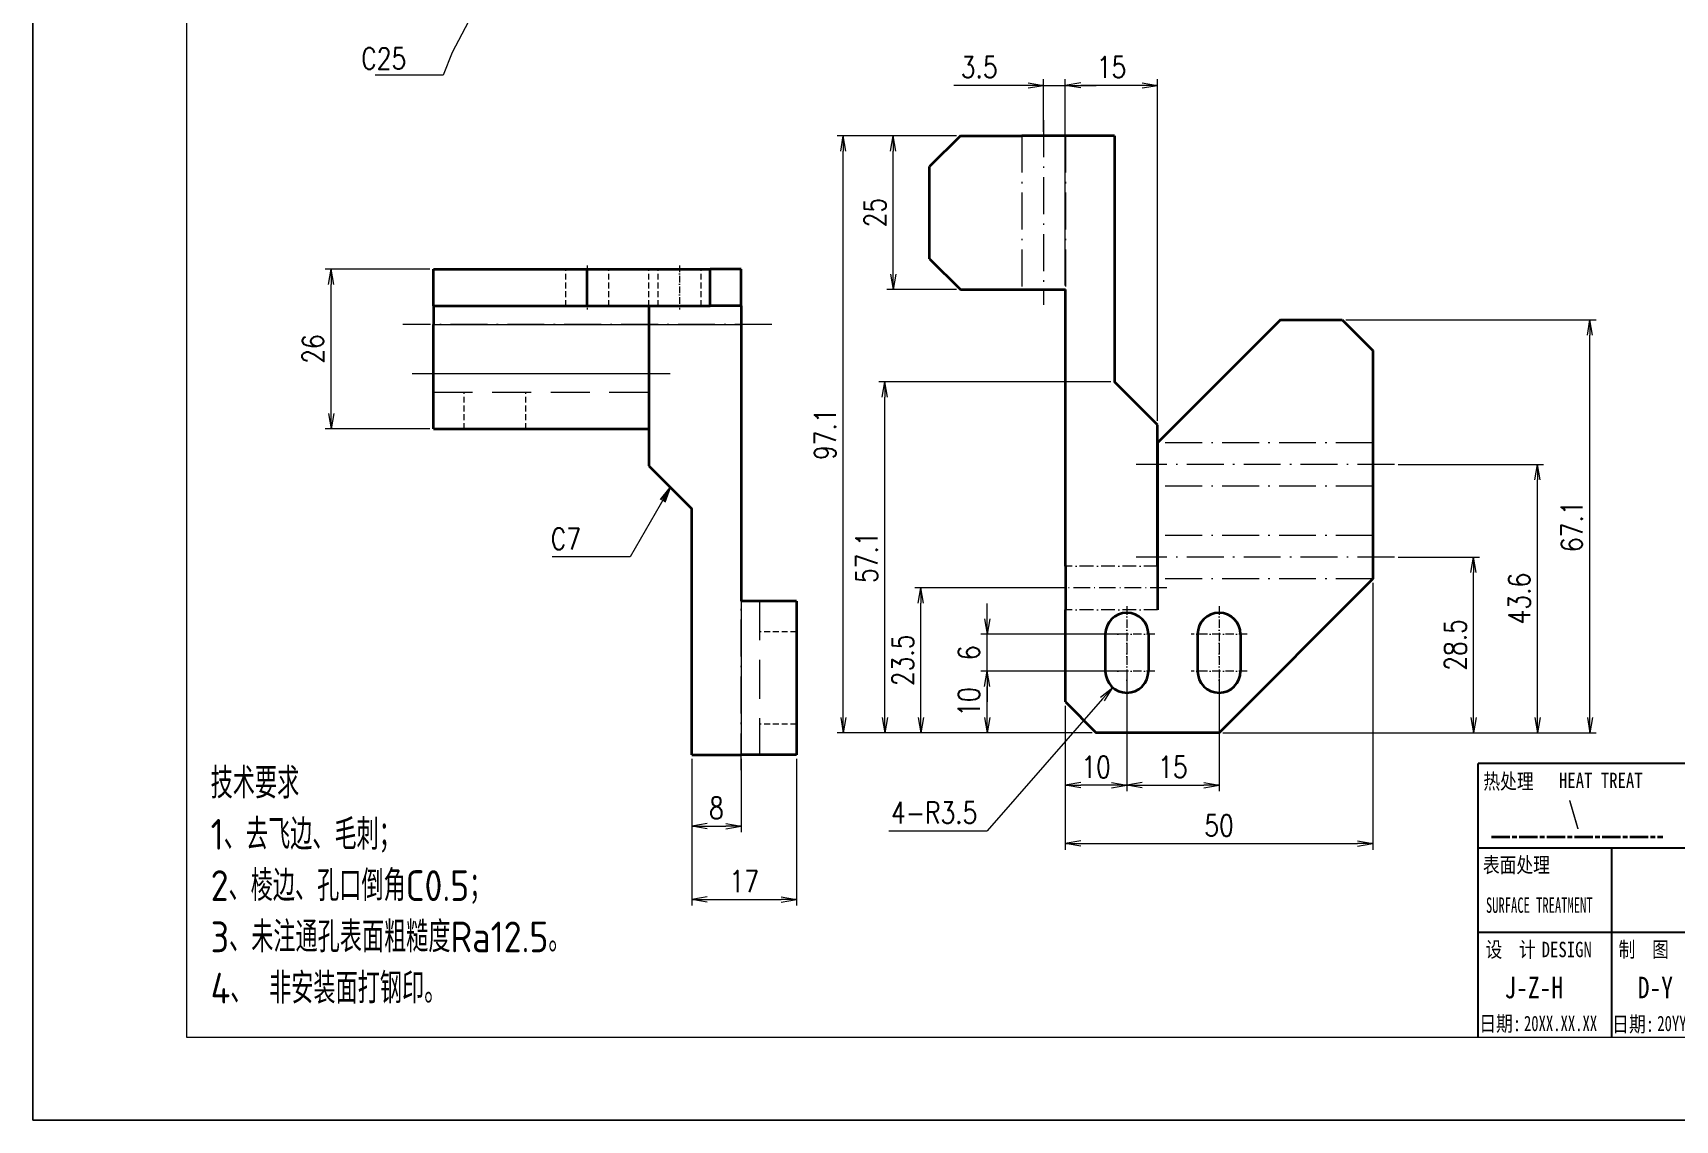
# Model space of a CAD drawing. Header units: millimetres. Extents: x 60129 to 128166, y -62707 to -41155.
# Drawn here: x 60702 to 60969, y -42126.9 to -41950.1 of the extents above; entities that cross this region are included whole.
import ezdxf
from ezdxf.enums import TextEntityAlignment as Align

# ---------------------------------------------------------------- set-up
doc = ezdxf.new("R2010")
doc.units = ezdxf.units.MM
doc.header["$LTSCALE"] = 0.5
for name, pattern in [('AM_ISO02W050x2', [3.75, 3, -0.75]), ('AM_ISO08W050x2', [9, 6, -0.75, 1.5, -0.75]), ('DASHDOT', [18.5, 12, -3, 0.5, -3]), ('DASHED', [19.05, 12.7, -6.35])]:
    doc.linetypes.add(name, pattern=pattern)
doc.layers.add('DIM', color=3, linetype='Continuous')
doc.layers.add('图\\M+19E79\\M+195B6\\M+18E9A', color=7, linetype='Continuous')
for name, color, linetype, lineweight in [('中心线', 2, 'AM_ISO08W050x2', 18), ('图框', 7, 'Continuous', 18), ('标注线', 3, 'Continuous', 18), ('热处理', 7, 'Continuous', 20), ('粗点划线', 6, 'AM_ISO08W050x2', 35), ('虚线', 1, 'AM_ISO02W050x2', 18)]:
    doc.layers.add(name, color=color, linetype=linetype, lineweight=lineweight)
doc.layers.add('打印', color=7, linetype='Continuous', lineweight=15, plot=False)
doc.layers.add('打印-禁用', color=7, linetype='Continuous', lineweight=15, plot=False)
doc.styles.add('DIM', font='romans.shx', dxfattribs={"width": 0.8, "bigfont": 'bigfont.shx'})
doc.styles.add('国标', font='simfang.ttf', dxfattribs={"width": 0.8})
doc.styles.add('机械长仿宋', font='gbenor.shx', dxfattribs={"height": 1, "bigfont": 'gbcbig.shx'})
doc.dimstyles.new('XR 1-1', dxfattribs={"dimtxt": 3.5, "dimasz": 2.5, "dimexe": 1, "dimexo": 0.625, "dimgap": 1.2, "dimtad": 1, "dimtoh": 1, "dimdsep": 46, "dimtxsty": 'DIM', "dimblk": 'OPEN', "dimcen": 0, "dimclrd": 8, "dimclre": 8, "dimclrt": 2, "dimazin": 2, "dimtfac": 0.5, "dimtmove": 0, "dimatfit": 3, "dimldrblk": 'OPEN', "dimfxl": 0, "dimtolj": 2, "dimlwd": 18, "dimlwe": 18, "dimarcsym": 0})
doc.dimstyles.new('XR 1-1$0', dxfattribs={"dimtxt": 3.5, "dimasz": 2.5, "dimexe": 1, "dimexo": 0.625, "dimgap": 1.2, "dimtad": 1, "dimzin": 9, "dimdsep": 46, "dimtxsty": 'DIM', "dimblk": 'OPEN', "dimcen": 0, "dimclrd": 8, "dimclre": 8, "dimclrt": 2, "dimazin": 2, "dimtfac": 0.5, "dimtmove": 0, "dimatfit": 3, "dimldrblk": 'OPEN', "dimfxl": 0, "dimtolj": 2, "dimlwd": 18, "dimlwe": 18, "dimarcsym": 0})
doc.dimstyles.new('XR 1-1$4', dxfattribs={"dimtxt": 3.5, "dimasz": 2.5, "dimexe": 1, "dimexo": 0.625, "dimgap": 1.2, "dimtad": 1, "dimtoh": 1, "dimdsep": 46, "dimtxsty": 'DIM', "dimblk": 'OPEN', "dimcen": 0, "dimclrd": 8, "dimclre": 8, "dimclrt": 2, "dimazin": 2, "dimtfac": 0.5, "dimtofl": 0, "dimtmove": 0, "dimatfit": 3, "dimldrblk": 'OPEN', "dimfxl": 0, "dimtolj": 2, "dimlwd": 18, "dimlwe": 18, "dimarcsym": 0})

# ---------------------------------------------------------------- blocks, each defined once
blk = doc.blocks.new('GZDEH零件A3图框V01版')
at = {"layer": '图\\M+19E79\\M+195B6\\M+18E9A', "color": 7}
blk.add_line((3272.49, -1788.46), (3092.49, -1788.46), dxfattribs=at)
at = {"layer": '图\\M+19E79\\M+195B6\\M+18E9A', "color": 9}
for p, q in [((3272.49, -1788.46), (3092.49, -1788.46)), ((3181.99, -1802.21), (3092.49, -1802.21)), ((3114.17, -1802.21), (3114.17, -1815.96)), ((3181.99, -1815.96), (3092.49, -1815.96)), ((3114.17, -1815.96), (3114.17, -1832.96)), ((3114.17, -1815.96), (3114.17, -1832.96))]:
    blk.add_line(p, q, dxfattribs=at)
at = {"layer": '图\\M+19E79\\M+195B6\\M+18E9A', "color": 9, "linetype": 'Continuous'}
blk.add_line((3092.49, -1832.96), (3092.49, -1788.46), dxfattribs=at)
at = {"layer": '图框', "linetype": 'Continuous'}
for p, q in [((2882.49, -1554.46), (2882.49, -1832.96)), ((2882.49, -1832.96), (3272.49, -1832.96))]:
    blk.add_line(p, q, dxfattribs=at)
at = {"layer": '打印-禁用', "linetype": 'Continuous'}
for p, q in [((2857.49, -1549.46), (2857.49, -1846.46)), ((2857.49, -1846.46), (3277.49, -1846.46))]:
    blk.add_line(p, q, dxfattribs=at)
at = {"layer": '图\\M+19E79\\M+195B6\\M+18E9A', "color": 9, "style": '国标'}
for s, width, p in [('热处理', 0.8, (3093.35, -1792.61)), ('表面处理', 0.8, (3093.27, -1806.21)), ('SURFACE TREATMENT', 0.6, (3093.77, -1812.75)), (' DESIGN', 0.8, (3101.47, -1819.96))]:
    blk.add_text(s, height=2.5, dxfattribs=dict(at, width=width)).set_placement(p)
at = {"layer": '图\\M+19E79\\M+195B6\\M+18E9A', "color": 9, "style": '国标', "width": 0.8}
for s, p in [('HEAT TREAT', (3112.45, -1792.46)), ('设  计', (3097.79, -1819.96)), ('制  图', (3119.43, -1819.96)), ('日期:', (3096.09, -1832)), ('日期:', (3117.71, -1832.1))]:
    blk.add_text(s, height=2.5, dxfattribs=at).set_placement(p, align=Align.CENTER)
blk = doc.blocks.new('DEH A3')
at = {"layer": '图框'}
blk.add_blockref('GZDEH零件A3图框V01版', (-2857.49, 1846.46), dxfattribs=at)
blk = doc.blocks.new('_Open')
at = {"color": 0, "linetype": 'ByBlock', "lineweight": -2}
for p, q in [((-1, 0.17), (0, 0)), ((-1, -0.17), (0, 0)), ((0, 0), (-1, 0))]:
    blk.add_line(p, q, dxfattribs=at)
blk = doc.blocks.new('*D76')
at = {"layer": 'Defpoints', "color": 0, "transparency": 16777216}
for p in [(60879.86, -42053.87), (60869.86, -42058.87), (60869.86, -42072.39)]:
    blk.add_point(p, dxfattribs=at)
at = {"layer": 'DIM', "color": 8, "lineweight": 18, "transparency": 16777216}
for p, q in [((60879.86, -42054.49), (60879.86, -42073.39)), ((60869.86, -42059.49), (60869.86, -42073.39)), ((60877.36, -42072.39), (60872.36, -42072.39))]:
    blk.add_line(p, q, dxfattribs=at)
at = {"layer": 'DIM', "color": 8, "linetype": 'ByBlock', "lineweight": 18, "transparency": 16777216, "xscale": 2.5, "yscale": 2.5, "zscale": 2.5, "rotation": 180}
blk.add_blockref('_Open', (60869.86, -42072.39), dxfattribs=at)
at = {"layer": 'DIM', "color": 8, "linetype": 'ByBlock', "lineweight": 18, "transparency": 16777216, "xscale": 2.5, "yscale": 2.5, "zscale": 2.5}
blk.add_blockref('_Open', (60879.86, -42072.39), dxfattribs=at)
at = {"layer": 'DIM', "color": 2, "transparency": 16777216, "insert": (60874.86, -42069.44), "char_height": 3.5, "attachment_point": 5, "style": 'DIM'}
blk.add_mtext('\\A2;10', dxfattribs=at)
blk = doc.blocks.new('*D77')
at = {"layer": 'Defpoints', "color": 0, "transparency": 16777216}
for p in [(60879.86, -42054.49), (60894.86, -42054.49), (60894.86, -42072.39)]:
    blk.add_point(p, dxfattribs=at)
at = {"layer": 'DIM', "color": 8, "lineweight": 18, "transparency": 16777216}
for p, q in [((60879.86, -42055.12), (60879.86, -42073.39)), ((60894.86, -42055.12), (60894.86, -42073.39)), ((60882.36, -42072.39), (60892.36, -42072.39))]:
    blk.add_line(p, q, dxfattribs=at)
at = {"layer": 'DIM', "color": 8, "linetype": 'ByBlock', "lineweight": 18, "transparency": 16777216, "xscale": 2.5, "yscale": 2.5, "zscale": 2.5, "rotation": 180}
blk.add_blockref('_Open', (60879.86, -42072.39), dxfattribs=at)
at = {"layer": 'DIM', "color": 8, "linetype": 'ByBlock', "lineweight": 18, "transparency": 16777216, "xscale": 2.5, "yscale": 2.5, "zscale": 2.5}
blk.add_blockref('_Open', (60894.86, -42072.39), dxfattribs=at)
at = {"layer": 'DIM', "color": 2, "transparency": 16777216, "insert": (60887.36, -42069.44), "char_height": 3.5, "attachment_point": 5, "style": 'DIM'}
blk.add_mtext('\\A2;15', dxfattribs=at)
blk = doc.blocks.new('*D78')
at = {"layer": 'Defpoints', "color": 0, "transparency": 16777216}
for p in [(60857.14, -42053.87), (60879.86, -42053.87), (60874.86, -42063.87)]:
    blk.add_point(p, dxfattribs=at)
at = {"layer": 'DIM', "color": 8, "lineweight": 18, "transparency": 16777216}
for p, q in [((60879.24, -42053.87), (60856.14, -42053.87)), ((60857.14, -42061.37), (60857.14, -42056.37)), ((60874.24, -42063.87), (60856.14, -42063.87))]:
    blk.add_line(p, q, dxfattribs=at)
at = {"layer": 'DIM', "color": 8, "linetype": 'ByBlock', "lineweight": 18, "transparency": 16777216, "xscale": 2.5, "yscale": 2.5, "zscale": 2.5}
for p, rotation in [((60857.14, -42053.87), 90), ((60857.14, -42063.87), 270)]:
    blk.add_blockref('_Open', p, dxfattribs=dict(at, rotation=rotation))
at = {"layer": 'DIM', "color": 2, "transparency": 16777216, "insert": (60854.19, -42058.87), "char_height": 3.5, "attachment_point": 5, "rotation": 90, "style": 'DIM'}
blk.add_mtext('\\A2;10', dxfattribs=at)
blk = doc.blocks.new('*D79')
at = {"layer": 'Defpoints', "color": 0, "transparency": 16777216}
for p in [(60857.14, -42047.87), (60879.86, -42047.87), (60879.86, -42053.87)]:
    blk.add_point(p, dxfattribs=at)
at = {"layer": 'DIM', "color": 8, "lineweight": 18, "transparency": 16777216}
for p, q in [((60857.14, -42045.37), (60857.14, -42042.87)), ((60879.24, -42047.87), (60856.14, -42047.87)), ((60857.14, -42053.87), (60857.14, -42047.87)), ((60879.24, -42053.87), (60856.14, -42053.87)), ((60857.14, -42056.37), (60857.14, -42058.87))]:
    blk.add_line(p, q, dxfattribs=at)
at = {"layer": 'DIM', "color": 8, "linetype": 'ByBlock', "lineweight": 18, "transparency": 16777216, "xscale": 2.5, "yscale": 2.5, "zscale": 2.5}
for p, rotation in [((60857.14, -42047.87), 270), ((60857.14, -42053.87), 90)]:
    blk.add_blockref('_Open', p, dxfattribs=dict(at, rotation=rotation))
at = {"layer": 'DIM', "color": 2, "transparency": 16777216, "insert": (60854.19, -42050.87), "char_height": 3.5, "attachment_point": 5, "rotation": 90, "style": 'DIM'}
blk.add_mtext('\\A2;6', dxfattribs=at)
blk = doc.blocks.new('*D80')
at = {"layer": 'Defpoints', "color": 0, "transparency": 16777216}
for p in [(60846.38, -42040.33), (60869.86, -42040.33), (60874.24, -42063.87)]:
    blk.add_point(p, dxfattribs=at)
at = {"layer": 'DIM', "color": 8, "lineweight": 18, "transparency": 16777216}
for p, q in [((60869.24, -42040.33), (60845.38, -42040.33)), ((60846.38, -42061.37), (60846.38, -42042.83)), ((60873.61, -42063.87), (60845.38, -42063.87))]:
    blk.add_line(p, q, dxfattribs=at)
at = {"layer": 'DIM', "color": 8, "linetype": 'ByBlock', "lineweight": 18, "transparency": 16777216, "xscale": 2.5, "yscale": 2.5, "zscale": 2.5}
for p, rotation in [((60846.38, -42040.33), 90), ((60846.38, -42063.87), 270)]:
    blk.add_blockref('_Open', p, dxfattribs=dict(at, rotation=rotation))
at = {"layer": 'DIM', "color": 2, "transparency": 16777216, "insert": (60843.43, -42052.1), "char_height": 3.5, "attachment_point": 5, "rotation": 90, "style": 'DIM'}
blk.add_mtext('\\A2;23.5', dxfattribs=at)
blk = doc.blocks.new('*D81')
at = {"layer": 'Defpoints', "color": 0, "transparency": 16777216}
for p in [(60923.36, -42035.33), (60936.22, -42035.33), (60894.86, -42063.87)]:
    blk.add_point(p, dxfattribs=at)
at = {"layer": 'DIM', "color": 8, "lineweight": 18, "transparency": 16777216}
for p, q in [((60923.99, -42035.33), (60937.22, -42035.33)), ((60936.22, -42061.37), (60936.22, -42037.83)), ((60895.49, -42063.87), (60937.22, -42063.87))]:
    blk.add_line(p, q, dxfattribs=at)
at = {"layer": 'DIM', "color": 8, "linetype": 'ByBlock', "lineweight": 18, "transparency": 16777216, "xscale": 2.5, "yscale": 2.5, "zscale": 2.5}
for p, rotation in [((60936.22, -42035.33), 90), ((60936.22, -42063.87), 270)]:
    blk.add_blockref('_Open', p, dxfattribs=dict(at, rotation=rotation))
at = {"layer": 'DIM', "color": 2, "transparency": 16777216, "insert": (60933.27, -42049.6), "char_height": 3.5, "attachment_point": 5, "rotation": 90, "style": 'DIM'}
blk.add_mtext('\\A2;28.5', dxfattribs=at)
blk = doc.blocks.new('*D82')
at = {"layer": 'Defpoints', "color": 0, "transparency": 16777216}
for p in [(60923.36, -42020.26), (60946.63, -42020.26), (60895.49, -42063.87)]:
    blk.add_point(p, dxfattribs=at)
at = {"layer": 'DIM', "color": 8, "lineweight": 18, "transparency": 16777216}
for p, q in [((60923.99, -42020.26), (60947.63, -42020.26)), ((60946.63, -42061.37), (60946.63, -42022.76)), ((60896.11, -42063.87), (60947.63, -42063.87))]:
    blk.add_line(p, q, dxfattribs=at)
at = {"layer": 'DIM', "color": 8, "linetype": 'ByBlock', "lineweight": 18, "transparency": 16777216, "xscale": 2.5, "yscale": 2.5, "zscale": 2.5}
for p, rotation in [((60946.63, -42020.26), 90), ((60946.63, -42063.87), 270)]:
    blk.add_blockref('_Open', p, dxfattribs=dict(at, rotation=rotation))
at = {"layer": 'DIM', "color": 2, "transparency": 16777216, "insert": (60943.68, -42042.06), "char_height": 3.5, "attachment_point": 5, "rotation": 90, "style": 'DIM'}
blk.add_mtext('\\A2;43.6', dxfattribs=at)
blk = doc.blocks.new('*D83')
at = {"layer": 'Defpoints', "color": 0, "transparency": 16777216}
for p in [(60833.76, -41966.8), (60852.79, -41966.8), (60874.86, -42063.87)]:
    blk.add_point(p, dxfattribs=at)
at = {"layer": 'DIM', "color": 8, "lineweight": 18, "transparency": 16777216}
for p, q in [((60852.17, -41966.8), (60832.76, -41966.8)), ((60833.76, -42061.37), (60833.76, -41969.3)), ((60874.24, -42063.87), (60832.76, -42063.87))]:
    blk.add_line(p, q, dxfattribs=at)
at = {"layer": 'DIM', "color": 8, "linetype": 'ByBlock', "lineweight": 18, "transparency": 16777216, "xscale": 2.5, "yscale": 2.5, "zscale": 2.5}
for p, rotation in [((60833.76, -41966.8), 90), ((60833.76, -42063.87), 270)]:
    blk.add_blockref('_Open', p, dxfattribs=dict(at, rotation=rotation))
at = {"layer": 'DIM', "color": 2, "transparency": 16777216, "insert": (60830.81, -42015.33), "char_height": 3.5, "attachment_point": 5, "rotation": 90, "style": 'DIM'}
blk.add_mtext('\\A2;97.1', dxfattribs=at)
blk = doc.blocks.new('*D84')
at = {"layer": 'Defpoints', "color": 0, "transparency": 16777216}
for p in [(60919.86, -42038.87), (60869.86, -42058.87), (60919.86, -42081.9)]:
    blk.add_point(p, dxfattribs=at)
at = {"layer": 'DIM', "color": 8, "lineweight": 18, "transparency": 16777216}
for p, q in [((60919.86, -42039.49), (60919.86, -42082.9)), ((60869.86, -42059.49), (60869.86, -42082.9)), ((60872.36, -42081.9), (60917.36, -42081.9))]:
    blk.add_line(p, q, dxfattribs=at)
at = {"layer": 'DIM', "color": 8, "linetype": 'ByBlock', "lineweight": 18, "transparency": 16777216, "xscale": 2.5, "yscale": 2.5, "zscale": 2.5, "rotation": 180}
blk.add_blockref('_Open', (60869.86, -42081.9), dxfattribs=at)
at = {"layer": 'DIM', "color": 8, "linetype": 'ByBlock', "lineweight": 18, "transparency": 16777216, "xscale": 2.5, "yscale": 2.5, "zscale": 2.5}
blk.add_blockref('_Open', (60919.86, -42081.9), dxfattribs=at)
at = {"layer": 'DIM', "color": 2, "transparency": 16777216, "insert": (60894.86, -42078.95), "char_height": 3.5, "attachment_point": 5, "style": 'DIM'}
blk.add_mtext('\\A2;50', dxfattribs=at)
blk = doc.blocks.new('*D85')
at = {"layer": 'Defpoints', "color": 0, "transparency": 16777216}
for p in [(60914.86, -41996.73), (60955.17, -41996.73), (60894.86, -42063.87)]:
    blk.add_point(p, dxfattribs=at)
at = {"layer": 'DIM', "color": 8, "lineweight": 18, "transparency": 16777216}
for p, q in [((60915.49, -41996.73), (60956.17, -41996.73)), ((60955.17, -42061.37), (60955.17, -41999.23)), ((60895.49, -42063.87), (60956.17, -42063.87))]:
    blk.add_line(p, q, dxfattribs=at)
at = {"layer": 'DIM', "color": 8, "linetype": 'ByBlock', "lineweight": 18, "transparency": 16777216, "xscale": 2.5, "yscale": 2.5, "zscale": 2.5}
for p, rotation in [((60955.17, -41996.73), 90), ((60955.17, -42063.87), 270)]:
    blk.add_blockref('_Open', p, dxfattribs=dict(at, rotation=rotation))
at = {"layer": 'DIM', "color": 2, "transparency": 16777216, "insert": (60952.22, -42030.3), "char_height": 3.5, "attachment_point": 5, "rotation": 90, "style": 'DIM'}
blk.add_mtext('\\A2;67.1', dxfattribs=at)
blk = doc.blocks.new('*D86')
at = {"layer": 'Defpoints', "color": 0, "transparency": 16777216}
for p in [(60869.86, -41958.61), (60869.86, -41991.8), (60884.86, -42013.8)]:
    blk.add_point(p, dxfattribs=at)
at = {"layer": 'DIM', "color": 8, "lineweight": 18, "transparency": 16777216}
for p, q in [((60869.86, -41991.17), (60869.86, -41957.61)), ((60882.36, -41958.61), (60872.36, -41958.61)), ((60884.86, -42013.17), (60884.86, -41957.61))]:
    blk.add_line(p, q, dxfattribs=at)
at = {"layer": 'DIM', "color": 8, "linetype": 'ByBlock', "lineweight": 18, "transparency": 16777216, "xscale": 2.5, "yscale": 2.5, "zscale": 2.5, "rotation": 180}
blk.add_blockref('_Open', (60869.86, -41958.61), dxfattribs=at)
at = {"layer": 'DIM', "color": 8, "linetype": 'ByBlock', "lineweight": 18, "transparency": 16777216, "xscale": 2.5, "yscale": 2.5, "zscale": 2.5}
blk.add_blockref('_Open', (60884.86, -41958.61), dxfattribs=at)
at = {"layer": 'DIM', "color": 2, "transparency": 16777216, "insert": (60877.36, -41955.66), "char_height": 3.5, "attachment_point": 5, "style": 'DIM'}
blk.add_mtext('\\A2;15', dxfattribs=at)
blk = doc.blocks.new('*D87')
at = {"layer": 'Defpoints', "color": 0, "transparency": 16777216}
for p in [(60869.86, -41958.61), (60866.33, -41966.8), (60869.86, -41991.8)]:
    blk.add_point(p, dxfattribs=at)
at = {"layer": 'DIM', "color": 8, "lineweight": 18, "transparency": 16777216}
for p, q in [((60863.83, -41958.61), (60851.73, -41958.61)), ((60866.33, -41966.17), (60866.33, -41957.61)), ((60866.33, -41958.61), (60869.86, -41958.61)), ((60869.86, -41991.17), (60869.86, -41957.61)), ((60872.36, -41958.61), (60874.86, -41958.61))]:
    blk.add_line(p, q, dxfattribs=at)
at = {"layer": 'DIM', "color": 8, "linetype": 'ByBlock', "lineweight": 18, "transparency": 16777216, "xscale": 2.5, "yscale": 2.5, "zscale": 2.5}
blk.add_blockref('_Open', (60866.33, -41958.61), dxfattribs=at)
at = {"layer": 'DIM', "color": 8, "linetype": 'ByBlock', "lineweight": 18, "transparency": 16777216, "xscale": 2.5, "yscale": 2.5, "zscale": 2.5, "rotation": 180}
blk.add_blockref('_Open', (60869.86, -41958.61), dxfattribs=at)
at = {"layer": 'DIM', "color": 2, "transparency": 16777216, "insert": (60855.86, -41955.66), "char_height": 3.5, "attachment_point": 5, "style": 'DIM'}
blk.add_mtext('\\A2;3.5', dxfattribs=at)
blk = doc.blocks.new('*D88')
at = {"layer": 'Defpoints', "color": 0, "transparency": 16777216}
for p in [(60841.85, -41966.8), (60852.79, -41966.8), (60852.79, -41991.8)]:
    blk.add_point(p, dxfattribs=at)
at = {"layer": 'DIM', "color": 8, "lineweight": 18, "transparency": 16777216}
for p, q in [((60852.17, -41966.8), (60840.85, -41966.8)), ((60841.85, -41989.3), (60841.85, -41969.3)), ((60852.17, -41991.8), (60840.85, -41991.8))]:
    blk.add_line(p, q, dxfattribs=at)
at = {"layer": 'DIM', "color": 8, "linetype": 'ByBlock', "lineweight": 18, "transparency": 16777216, "xscale": 2.5, "yscale": 2.5, "zscale": 2.5}
for p, rotation in [((60841.85, -41966.8), 90), ((60841.85, -41991.8), 270)]:
    blk.add_blockref('_Open', p, dxfattribs=dict(at, rotation=rotation))
at = {"layer": 'DIM', "color": 2, "transparency": 16777216, "insert": (60838.9, -41979.3), "char_height": 3.5, "attachment_point": 5, "rotation": 90, "style": 'DIM'}
blk.add_mtext('\\A2;25', dxfattribs=at)
blk = doc.blocks.new('*D89')
at = {"layer": 'Defpoints', "color": 0, "transparency": 16777216}
for p in [(60840.52, -42006.8), (60877.86, -42006.8), (60874.86, -42063.87)]:
    blk.add_point(p, dxfattribs=at)
at = {"layer": 'DIM', "color": 8, "lineweight": 18, "transparency": 16777216}
for p, q in [((60877.24, -42006.8), (60839.52, -42006.8)), ((60840.52, -42061.37), (60840.52, -42009.3)), ((60874.24, -42063.87), (60839.52, -42063.87))]:
    blk.add_line(p, q, dxfattribs=at)
at = {"layer": 'DIM', "color": 8, "linetype": 'ByBlock', "lineweight": 18, "transparency": 16777216, "xscale": 2.5, "yscale": 2.5, "zscale": 2.5}
for p, rotation in [((60840.52, -42006.8), 90), ((60840.52, -42063.87), 270)]:
    blk.add_blockref('_Open', p, dxfattribs=dict(at, rotation=rotation))
at = {"layer": 'DIM', "color": 2, "transparency": 16777216, "insert": (60837.57, -42035.33), "char_height": 3.5, "attachment_point": 5, "rotation": 90, "style": 'DIM'}
blk.add_mtext('\\A2;57.1', dxfattribs=at)
blk = doc.blocks.new('*D90')
at = {"layer": 'Defpoints', "color": 0, "transparency": 16777216}
for p in [(60809.13, -42067.48), (60826.13, -42067.48), (60826.13, -42090.98)]:
    blk.add_point(p, dxfattribs=at)
at = {"layer": 'DIM', "color": 8, "lineweight": 18, "transparency": 16777216}
for p, q in [((60809.13, -42068.1), (60809.13, -42091.98)), ((60826.13, -42068.1), (60826.13, -42091.98)), ((60811.63, -42090.98), (60823.63, -42090.98))]:
    blk.add_line(p, q, dxfattribs=at)
at = {"layer": 'DIM', "color": 8, "linetype": 'ByBlock', "lineweight": 18, "transparency": 16777216, "xscale": 2.5, "yscale": 2.5, "zscale": 2.5, "rotation": 180}
blk.add_blockref('_Open', (60809.13, -42090.98), dxfattribs=at)
at = {"layer": 'DIM', "color": 8, "linetype": 'ByBlock', "lineweight": 18, "transparency": 16777216, "xscale": 2.5, "yscale": 2.5, "zscale": 2.5}
blk.add_blockref('_Open', (60826.13, -42090.98), dxfattribs=at)
at = {"layer": 'DIM', "color": 2, "transparency": 16777216, "insert": (60817.63, -42088.03), "char_height": 3.5, "attachment_point": 5, "style": 'DIM'}
blk.add_mtext('\\A2;17', dxfattribs=at)
blk = doc.blocks.new('*D91')
at = {"layer": 'Defpoints', "color": 0, "transparency": 16777216}
for p in [(60750.49, -41988.48), (60767.13, -41988.48), (60767.13, -42014.48)]:
    blk.add_point(p, dxfattribs=at)
at = {"layer": 'DIM', "color": 8, "lineweight": 18, "transparency": 16777216}
for p, q in [((60766.5, -41988.48), (60749.49, -41988.48)), ((60750.49, -42011.98), (60750.49, -41990.98)), ((60766.5, -42014.48), (60749.49, -42014.48))]:
    blk.add_line(p, q, dxfattribs=at)
at = {"layer": 'DIM', "color": 8, "linetype": 'ByBlock', "lineweight": 18, "transparency": 16777216, "xscale": 2.5, "yscale": 2.5, "zscale": 2.5}
for p, rotation in [((60750.49, -41988.48), 90), ((60750.49, -42014.48), 270)]:
    blk.add_blockref('_Open', p, dxfattribs=dict(at, rotation=rotation))
at = {"layer": 'DIM', "color": 2, "transparency": 16777216, "insert": (60747.54, -42001.48), "char_height": 3.5, "attachment_point": 5, "rotation": 90, "style": 'DIM'}
blk.add_mtext('\\A2;26', dxfattribs=at)
blk = doc.blocks.new('*D100')
at = {"layer": 'Defpoints', "color": 0, "transparency": 16777216}
for p in [(60809.13, -42068.1), (60817.13, -42067.48), (60817.13, -42079.05)]:
    blk.add_point(p, dxfattribs=at)
at = {"layer": 'DIM', "color": 8, "lineweight": 18, "transparency": 16777216}
for p, q in [((60817.13, -42068.1), (60817.13, -42080.05)), ((60809.13, -42068.73), (60809.13, -42080.05)), ((60811.63, -42079.05), (60814.63, -42079.05))]:
    blk.add_line(p, q, dxfattribs=at)
at = {"layer": 'DIM', "color": 8, "linetype": 'ByBlock', "lineweight": 18, "transparency": 16777216, "xscale": 2.5, "yscale": 2.5, "zscale": 2.5, "rotation": 180}
blk.add_blockref('_Open', (60809.13, -42079.05), dxfattribs=at)
at = {"layer": 'DIM', "color": 8, "linetype": 'ByBlock', "lineweight": 18, "transparency": 16777216, "xscale": 2.5, "yscale": 2.5, "zscale": 2.5}
blk.add_blockref('_Open', (60817.13, -42079.05), dxfattribs=at)
at = {"layer": 'DIM', "color": 2, "transparency": 16777216, "insert": (60813.13, -42076.1), "char_height": 3.5, "attachment_point": 5, "style": 'DIM'}
blk.add_mtext('\\A2;8', dxfattribs=at)
blk = doc.blocks.new('*D101')
at = {"layer": 'Defpoints', "color": 0, "transparency": 16777216}
for p in [(60879.86, -42053.87), (60877.56, -42056.5)]:
    blk.add_point(p, dxfattribs=at)
at = {"layer": '标注线', "color": 8, "lineweight": 18, "transparency": 16777216}
for p in [(60875.91, -42058.38), (60841.14, -42079.83)]:
    blk.add_line(p, (60857.14, -42079.83), dxfattribs=at)
at = {"layer": '标注线', "color": 8, "linetype": 'ByBlock', "lineweight": 18, "transparency": 16777216, "xscale": 2.5, "yscale": 2.5, "zscale": 2.5, "rotation": 48.80747508744422}
blk.add_blockref('_Open', (60877.56, -42056.5), dxfattribs=at)
at = {"layer": '标注线', "color": 2, "transparency": 16777216, "insert": (60848.54, -42076.88), "char_height": 3.5, "attachment_point": 5, "style": 'DIM'}
blk.add_mtext('\\A2;\\A2;4-R3.5', dxfattribs=at)

msp = doc.modelspace()

# ---------------------------------------------------------------- linework, layer by layer
at = {"color": 7, "lineweight": 35, "ltscale": 0.176777}
for p, q in [((60852.795, -41966.797), (60847.795, -41971.797)), ((60847.795, -41986.797), (60852.795, -41991.797)), ((60914.863, -41996.728), (60919.863, -42001.728)), ((60869.863, -42058.865), (60874.863, -42063.865))]:
    msp.add_line(p, q, dxfattribs=at)
at = {"color": 7, "lineweight": 35, "ltscale": 0.25}
for p, q in [((60852.795, -41966.797), (60862.795, -41966.797)), ((60852.795, -41991.797), (60862.795, -41991.797)), ((60904.863, -41996.728), (60914.863, -41996.728))]:
    msp.add_line(p, q, dxfattribs=at)
at = {"color": 7, "lineweight": 35, "ltscale": 0.176715}
for p, q in [((60869.863, -41966.797), (60862.795, -41966.797)), ((60862.795, -41991.797), (60869.863, -41991.797))]:
    msp.add_line(p, q, dxfattribs=at)
at = {"color": 7, "lineweight": 35, "ltscale": 0.2}
for p, q in [((60877.863, -41966.797), (60869.863, -41966.797)), ((60767.129, -42005.48), (60767.129, -41997.48)), ((60884.863, -42023.797), (60884.863, -42031.797)), ((60919.863, -42023.797), (60919.863, -42031.797)), ((60809.129, -42067.48), (60817.129, -42067.48))]:
    msp.add_line(p, q, dxfattribs=at)
at = {"color": 7, "lineweight": 35}
for p, q in [((60877.863, -41966.797), (60877.863, -42006.797)), ((60767.129, -41988.48), (60792.129, -41988.48)), ((60792.129, -41988.48), (60812.129, -41988.48)), ((60869.863, -42036.797), (60869.863, -41991.797)), ((60767.129, -41994.48), (60792.129, -41994.48)), ((60792.129, -41994.48), (60812.129, -41994.48)), ((60802.129, -41997.48), (60802.129, -42020.48)), ((60817.129, -41997.48), (60817.129, -42042.48)), ((60904.863, -41996.728), (60884.863, -42016.728)), ((60767.129, -42014.48), (60802.129, -42014.48)), ((60884.863, -42036.797), (60884.863, -42013.797)), ((60809.129, -42067.48), (60809.129, -42027.48)), ((60919.863, -42038.865), (60894.863, -42063.865)), ((60826.129, -42042.48), (60826.129, -42067.48)), ((60894.863, -42063.865), (60874.863, -42063.865))]:
    msp.add_line(p, q, dxfattribs=at)
at = {"color": 7, "lineweight": 35, "ltscale": 0.375}
for p, q in [((60847.795, -41986.797), (60847.795, -41971.797)), ((60919.863, -42001.728), (60919.863, -42016.728)), ((60869.863, -42058.865), (60869.863, -42043.865))]:
    msp.add_line(p, q, dxfattribs=at)
at = {"color": 7, "lineweight": 35, "ltscale": 0.15}
for p, q in [((60767.129, -41994.48), (60767.129, -41988.48)), ((60792.129, -41994.48), (60792.129, -41988.48)), ((60812.129, -41994.48), (60812.129, -41988.48)), ((60817.129, -41994.48), (60817.129, -41988.48)), ((60876.363, -42047.865), (60876.363, -42053.865)), ((60883.363, -42047.865), (60883.363, -42053.865)), ((60891.363, -42047.865), (60891.363, -42053.865)), ((60898.363, -42047.865), (60898.363, -42053.865))]:
    msp.add_line(p, q, dxfattribs=at)
at = {"color": 7, "lineweight": 35, "ltscale": 0.125}
for p, q in [((60817.129, -41988.48), (60812.129, -41988.48)), ((60817.129, -41994.48), (60812.129, -41994.48)), ((60884.863, -42038.865), (60884.863, -42043.865))]:
    msp.add_line(p, q, dxfattribs=at)
at = {"color": 7, "lineweight": 35, "ltscale": 0.075}
for p, q in [((60767.129, -41994.48), (60767.129, -41997.48)), ((60802.129, -41994.48), (60802.129, -41997.48)), ((60817.129, -41994.48), (60817.129, -41997.48))]:
    msp.add_line(p, q, dxfattribs=at)
at = {"color": 7, "lineweight": 13}
for p, q in [((60767.129, -41997.48), (60802.129, -41997.48)), ((60767.129, -42005.48), (60802.129, -42005.48)), ((60817.129, -42042.48), (60817.129, -42067.48))]:
    msp.add_line(p, q, dxfattribs=at)
at = {"color": 7, "lineweight": 13, "ltscale": 0.375}
msp.add_line((60802.129, -41997.48), (60817.129, -41997.48), dxfattribs=at)
at = {"color": 7, "lineweight": 35, "ltscale": 0.225}
for p, q in [((60767.129, -42014.48), (60767.129, -42005.48)), ((60826.129, -42042.48), (60817.129, -42042.48)), ((60826.129, -42067.48), (60817.129, -42067.48))]:
    msp.add_line(p, q, dxfattribs=at)
at = {"color": 7, "lineweight": 35, "ltscale": 0.247487}
for p, q in [((60884.863, -42013.797), (60877.863, -42006.797)), ((60802.129, -42020.48), (60809.129, -42027.48))]:
    msp.add_line(p, q, dxfattribs=at)
at = {"color": 7, "lineweight": 35, "ltscale": 0.176714}
for p, q in [((60884.863, -42016.728), (60884.863, -42023.797)), ((60919.863, -42016.728), (60919.863, -42023.797)), ((60884.863, -42031.797), (60884.863, -42038.865)), ((60919.863, -42031.797), (60919.863, -42038.865)), ((60869.863, -42036.797), (60869.863, -42043.865)), ((60884.863, -42036.797), (60884.863, -42043.865))]:
    msp.add_line(p, q, dxfattribs=at)
at = {"color": 7, "lineweight": 35}
for centre, start, end in [((60879.863, -42047.865), 0, 180), ((60894.863, -42047.865), 0, 180), ((60879.863, -42053.865), 180, 0), ((60894.863, -42053.865), 180, 0)]:
    msp.add_arc(centre, 3.5, start, end, dxfattribs=at)
at = {"layer": '中心线', "linetype": 'DASHDOT', "lineweight": 13}
for p, q in [((60866.329, -41964.297), (60866.329, -41994.297)), ((60862.795, -41966.797), (60862.795, -41991.797)), ((60862.795, -41966.797), (60862.795, -41991.797)), ((60869.863, -41966.797), (60869.863, -41991.797)), ((60869.863, -41966.797), (60869.863, -41991.797)), ((60822.129, -41997.48), (60762.128, -41997.48)), ((60763.629, -42005.48), (60805.629, -42005.48)), ((60919.863, -42016.728), (60884.863, -42016.728)), ((60919.863, -42016.728), (60884.863, -42016.728)), ((60923.363, -42020.262), (60881.363, -42020.262)), ((60919.863, -42023.797), (60884.863, -42023.797)), ((60919.863, -42023.797), (60884.863, -42023.797)), ((60919.863, -42031.797), (60884.863, -42031.797)), ((60919.863, -42031.797), (60884.863, -42031.797)), ((60923.363, -42035.331), (60881.363, -42035.331)), ((60919.863, -42038.865), (60884.863, -42038.865)), ((60919.863, -42038.865), (60884.863, -42038.865)), ((60817.129, -42069.98), (60817.129, -42039.98))]:
    msp.add_line(p, q, dxfattribs=at)
at = {"layer": '中心线', "linetype": 'DASHDOT', "lineweight": 13, "ltscale": 0.180015}
for p, q in [((60792.129, -41987.88), (60792.129, -41995.08)), ((60807.129, -41987.88), (60807.129, -41995.08))]:
    msp.add_line(p, q, dxfattribs=at)
at = {"layer": '中心线', "linetype": 'DASHDOT', "lineweight": 13, "ltscale": 0.375}
for p, q in [((60884.863, -42036.797), (60869.863, -42036.797)), ((60884.863, -42036.797), (60869.863, -42036.797)), ((60884.863, -42043.865), (60869.863, -42043.865)), ((60884.863, -42043.865), (60869.863, -42043.865))]:
    msp.add_line(p, q, dxfattribs=at)
at = {"layer": '中心线', "linetype": 'DASHDOT', "lineweight": 13, "ltscale": 0.45}
msp.add_line((60886.363, -42040.331), (60868.363, -42040.331), dxfattribs=at)
at = {"layer": '中心线', "linetype": 'DASHDOT', "lineweight": 13, "ltscale": 0.2275}
for p, q in [((60879.863, -42043.315), (60879.863, -42052.415)), ((60894.863, -42043.315), (60894.863, -42052.415)), ((60879.863, -42049.315), (60879.863, -42058.415)), ((60894.863, -42049.315), (60894.863, -42058.415))]:
    msp.add_line(p, q, dxfattribs=at)
at = {"layer": '中心线', "linetype": 'DASHDOT', "lineweight": 13, "ltscale": 0.227499}
for p, q in [((60884.413, -42047.865), (60875.313, -42047.865)), ((60899.413, -42047.865), (60890.313, -42047.865)), ((60884.413, -42053.865), (60875.313, -42053.865)), ((60899.413, -42053.865), (60890.313, -42053.865))]:
    msp.add_line(p, q, dxfattribs=at)
at = {"layer": '打印'}
msp.add_lwpolyline([(60701.971, -41829.865), (61121.971, -41829.865), (61121.971, -42126.865), (60701.971, -42126.865)], close=True, dxfattribs=at)
at = {"layer": '粗点划线', "linetype": 'AM_ISO08W050x2'}
msp.add_line((60939.145, -42080.794), (60967.006, -42080.794), dxfattribs=at)
at = {"layer": '虚线', "linetype": 'DASHED', "lineweight": 13, "ltscale": 0.15}
for p, q in [((60788.629, -41994.48), (60788.629, -41988.48)), ((60795.629, -41994.48), (60795.629, -41988.48)), ((60802.129, -41994.48), (60802.129, -41988.48)), ((60803.629, -41994.48), (60803.629, -41988.48)), ((60810.629, -41994.48), (60810.629, -41988.48)), ((60772.129, -42014.48), (60772.129, -42008.48)), ((60782.129, -42014.48), (60782.129, -42008.48)), ((60826.129, -42047.48), (60820.129, -42047.48)), ((60826.129, -42062.48), (60820.129, -42062.48))]:
    msp.add_line(p, q, dxfattribs=at)
at = {"layer": '虚线', "linetype": 'DASHED', "lineweight": 13, "ltscale": 0.075}
msp.add_line((60802.129, -41994.48), (60802.129, -41997.48), dxfattribs=at)
at = {"layer": '虚线', "linetype": 'DASHED', "lineweight": 13}
for p, q in [((60767.129, -41997.48), (60802.129, -41997.48)), ((60767.129, -42005.48), (60802.129, -42005.48)), ((60767.129, -42008.48), (60802.129, -42008.48)), ((60817.129, -42042.48), (60817.129, -42067.48)), ((60820.129, -42042.48), (60820.129, -42067.48))]:
    msp.add_line(p, q, dxfattribs=at)
at = {"layer": '虚线', "linetype": 'DASHED', "lineweight": 13, "ltscale": 0.375}
msp.add_line((60802.129, -41997.48), (60817.129, -41997.48), dxfattribs=at)
at = {"layer": '虚线', "linetype": 'DASHED', "lineweight": 13, "ltscale": 0.2}
msp.add_line((60802.129, -42005.48), (60802.129, -41997.48), dxfattribs=at)
at = {"layer": '虚线', "linetype": 'DASHED', "lineweight": 13, "ltscale": 0.225}
msp.add_line((60802.129, -42005.48), (60802.129, -42014.48), dxfattribs=at)

# ---------------------------------------------------------------- block references
at = {"layer": '图框'}
msp.add_blockref('DEH A3', (60701.971, -42126.865), dxfattribs=at)

# ---------------------------------------------------------------- texts
at = {"layer": 'DIM', "color": 2, "char_height": 3.5, "width": 1.08897, "attachment_point": 9, "style": 'DIM'}
for s, insert in [('{\\Fromans,bigfont|c134;C25}', (60762.693, -41956.001)), ('{\\Fromans,bigfont|c134;C7}', (60791.104, -42034.097))]:
    msp.add_mtext(s, dxfattribs=dict(at, insert=insert))
at = {"layer": '图\\M+19E79\\M+195B6\\M+18E9A', "color": 3, "style": '国标'}
for s, height, width, p in [('J-Z-H', 3.5, 0.8, (60941.269, -42107.049)), ('D-Y', 3.5, 0.8, (60962.949, -42107.049)), ('20XX.XX.XX', 2.5, 0.7, (60944.434, -42112.385)), ('20YY.YY.YY', 2.5, 0.7, (60966.114, -42112.385))]:
    msp.add_text(s, height=height, dxfattribs=dict(at, width=width)).set_placement(p)
at = {"layer": '标注线', "color": 2, "insert": (60730.884, -42107.934), "char_height": 5, "width": 114.82461, "attachment_point": 7, "style": '机械长仿宋'}
msp.add_mtext('\\A2;技术要求\\P1、去飞边、毛刺；\\P2、棱边、孔口倒角C0.5；\\P3、未注通孔表面粗糙度Ra12.5。\\P{\\A0;4、\\C3; \\C2;非安装面打钢印。}', dxfattribs=at)
at = {"layer": '热处理', "color": 3, "style": '国标', "width": 0.8}
msp.add_text('\\', height=3.5, dxfattribs=at).set_placement((60952.55, -42078.669), align=Align.CENTER)

# ---------------------------------------------------------------- dimensions: what is measured, and where the dimension line sits
at = {"layer": 'DIM'}
dim = msp.add_linear_dim(base=(60869.863, -41958.607), p1=(60866.329, -41966.797), p2=(60869.863, -41991.797), dimstyle='XR 1-1$0', override={"dimdec": 1}, dxfattribs=at)
dim.commit()
dim.dimension.update_dxf_attribs({"geometry": '*D87', "text_midpoint": (60855.862, -41958.607), "dimtype": 160})
for base, p1, p2, picture, middle in [((60869.863, -41958.607), (60884.863, -42013.797), (60869.863, -41991.797), '*D86', (60877.363, -41955.657)), ((60919.863, -42081.897), (60869.863, -42058.865), (60919.863, -42038.865), '*D84', (60894.863, -42078.947)), ((60869.863, -42072.393), (60879.863, -42053.865), (60869.863, -42058.865), '*D76', (60874.863, -42069.443)), ((60894.863, -42072.393), (60879.863, -42054.49), (60894.863, -42054.49), '*D77', (60887.363, -42069.443)), ((60826.129, -42090.977), (60809.129, -42067.48), (60826.129, -42067.48), '*D90', (60817.629, -42088.027)), ((60817.129, -42079.048), (60809.129, -42068.105), (60817.129, -42067.48), '*D100', (60813.129, -42076.098))]:
    dim = msp.add_linear_dim(base=base, p1=p1, p2=p2, dimstyle='XR 1-1$0', dxfattribs=at)
    dim.commit()
    dim.dimension.update_dxf_attribs({"geometry": picture, "text_midpoint": middle})
for base, p1, p2, picture, middle in [((60833.76, -41966.797), (60874.863, -42063.865), (60852.795, -41966.797), '*D83', (60830.81, -42015.331)), ((60955.172, -41996.728), (60894.863, -42063.865), (60914.863, -41996.728), '*D85', (60952.222, -42030.297)), ((60840.525, -42006.797), (60874.863, -42063.865), (60877.863, -42006.797), '*D89', (60837.575, -42035.331)), ((60936.223, -42035.331), (60894.863, -42063.865), (60923.363, -42035.331), '*D81', (60933.273, -42049.598)), ((60846.383, -42040.331), (60874.238, -42063.865), (60869.863, -42040.331), '*D80', (60843.433, -42052.098))]:
    dim = msp.add_linear_dim(base=base, p1=p1, p2=p2, angle=90, dimstyle='XR 1-1$0', override={"dimdec": 1}, dxfattribs=at)
    dim.commit()
    dim.dimension.update_dxf_attribs({"geometry": picture, "text_midpoint": middle})
for base, p1, p2, picture, middle in [((60841.854, -41966.797), (60852.795, -41991.797), (60852.795, -41966.797), '*D88', (60838.904, -41979.297)), ((60750.486, -41988.48), (60767.129, -42014.48), (60767.129, -41988.48), '*D91', (60747.536, -42001.48)), ((60946.625, -42020.262), (60895.488, -42063.865), (60923.363, -42020.262), '*D82', (60943.675, -42042.064)), ((60857.141, -42047.865), (60879.863, -42053.865), (60879.863, -42047.865), '*D79', (60854.191, -42050.865)), ((60857.141, -42053.865), (60874.863, -42063.865), (60879.863, -42053.865), '*D78', (60854.191, -42058.865))]:
    dim = msp.add_linear_dim(base=base, p1=p1, p2=p2, angle=90, dimstyle='XR 1-1$0', dxfattribs=at)
    dim.commit()
    dim.dimension.update_dxf_attribs({"geometry": picture, "text_midpoint": middle})
at = {"layer": '标注线'}
dim = msp.add_radius_dim(center=(60879.863, -42053.865), mpoint=(60877.558, -42056.499), text='\\A2;4-<>', dimstyle='XR 1-1$4', override={"dimtxsty": 'DIM'}, dxfattribs=at)
dim.commit()
dim.dimension.update_dxf_attribs({"geometry": '*D101', "text_midpoint": (60848.538, -42079.831), "dimtype": 164})

# ---------------------------------------------------------------- leaders
at = {"layer": 'DIM', "annotation_type": 0, "has_hookline": 1, "hookline_direction": 1}
for points, text_width in [([(60779.629, -41935.147), (60770.177, -41953.282), (60768.681, -41956.978), (60766.181, -41956.978)], 7.333), ([(60805.629, -42023.98), (60799.095, -42035.297), (60792.304, -42035.297)], 4.667)]:
    msp.add_leader(points, dimstyle='XR 1-1', override={"dimgap": 1.2, "dimtad": 1}, dxfattribs=dict(at, text_width=text_width))

doc.saveas('drawing.dxf')
